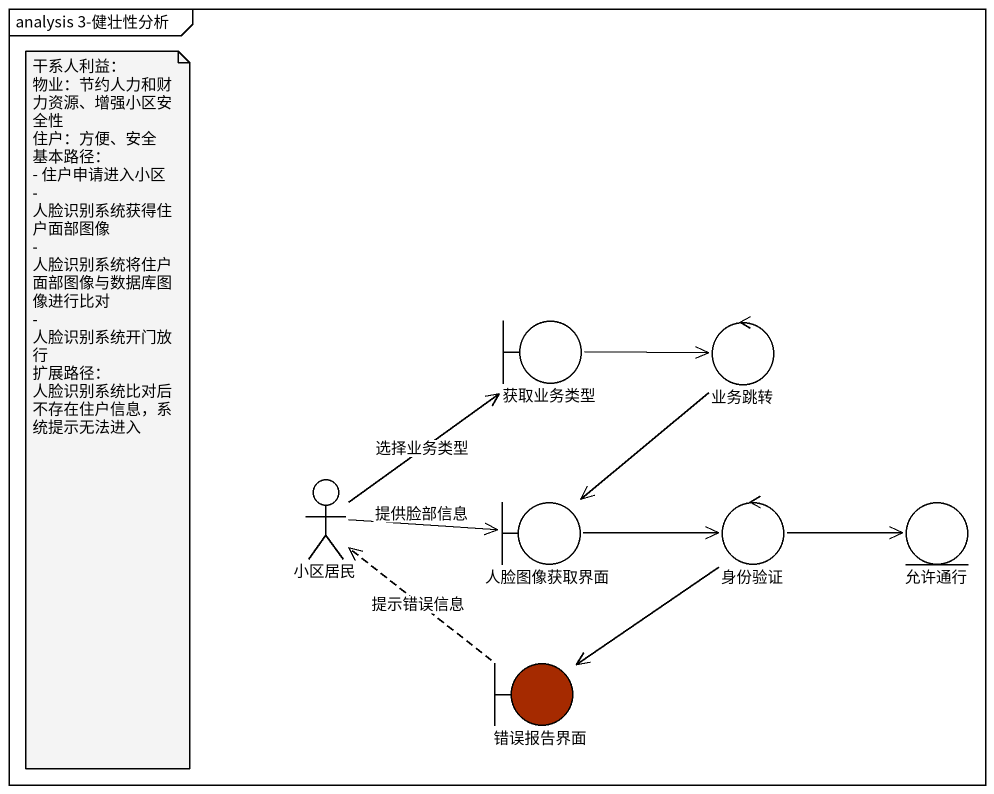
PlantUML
@startuml
mainframe analysis 3-健壮性分析
boundary 获取业务类型
control 业务跳转
actor 小区居民
boundary 人脸图像获取界面
control 身份验证
entity 允许通行
boundary 错误报告界面 #A52A00
获取业务类型 -right-> 业务跳转
业务跳转 --> 人脸图像获取界面
小区居民 -up-> 获取业务类型 : 选择业务类型
小区居民 -right-> 人脸图像获取界面 : 提供脸部信息
人脸图像获取界面 -right-> 身份验证
身份验证 -right-> 允许通行
身份验证 --> 错误报告界面
错误报告界面 .up.> 小区居民 : 提示错误信息
note as N1
  干系人利益：
  物业：节约人力和财力资源、增强小区安全性
  住户：方便、安全
  基本路径：
  - 住户申请进入小区
  - 人脸识别系统获得住户面部图像
  - 人脸识别系统将住户面部图像与数据库图像进行比对
  - 人脸识别系统开门放行
  扩展路径：
  人脸识别系统比对后不存在住户信息，系统提示无法进入
end note
@enduml
